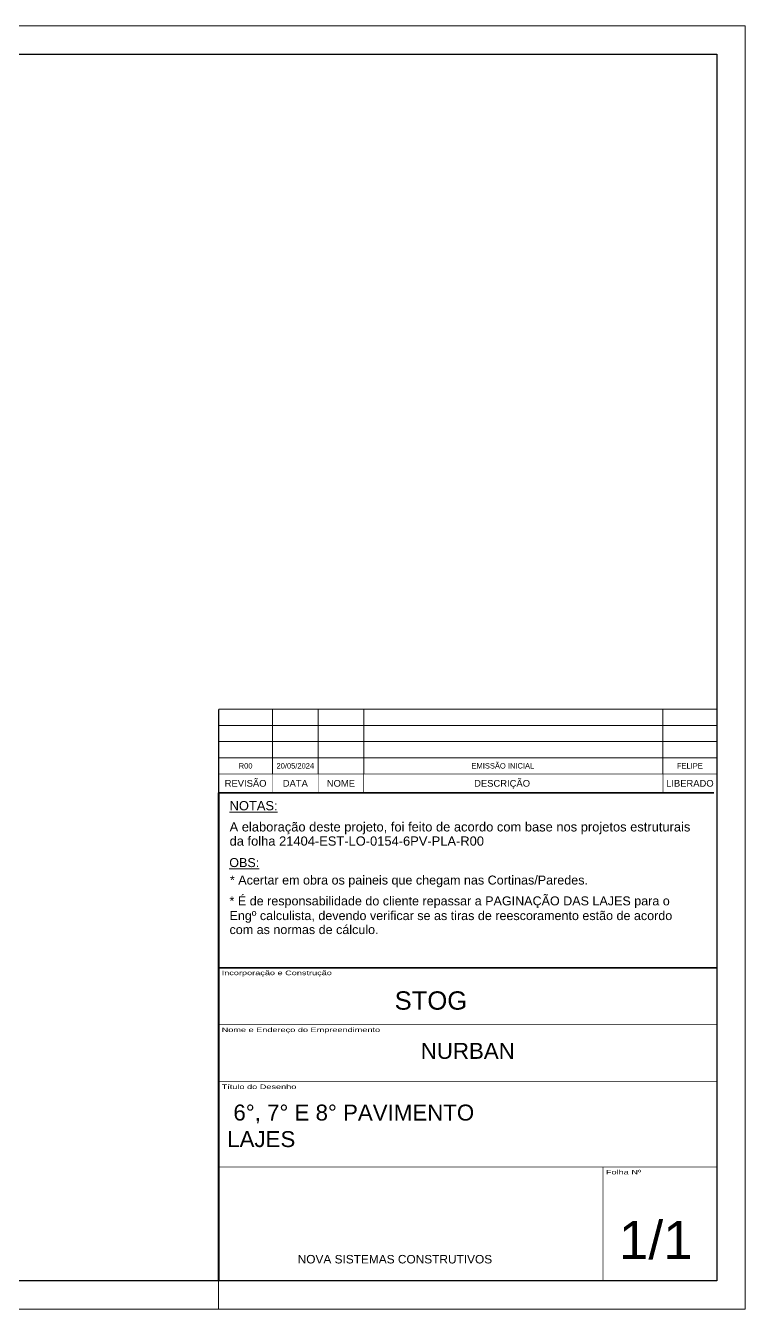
# Model space of a CAD drawing. Header units: millimetres. Extents: x 2319 to 6611, y 404 to 3152.
# Drawn here: x 5071 to 6611, y 404 to 3152 of the extents above; entities that cross this region are included whole.
import ezdxf
from ezdxf.enums import TextEntityAlignment as Align

# ---------------------------------------------------------------- set-up
doc = ezdxf.new("R2010")
doc.units = ezdxf.units.MM
for name, color, linetype, lineweight in [('CARIMBO', 255, 'Continuous', 9), ('FOLHA', 255, 'Continuous', 5), ('Folhas', 255, 'Continuous', 9)]:
    doc.layers.add(name, color=color, linetype=linetype, lineweight=lineweight)
doc.styles.add('ARIAL', font='arial.ttf')
doc.styles.add('Tecnologia', font='')
doc.styles.add('VERDANA', font='verdana.ttf', dxfattribs={"oblique": 15})
doc.styles.get('Tecnologia').set_extended_font_data('Forgotten Futurist')

# ---------------------------------------------------------------- blocks, each defined once
blk = doc.blocks.new('Carimbo Laje')
at = {"layer": 'CARIMBO', "color": 30}
for points, const_width in [([(124981.9, 144853.7), (123684.7, 144853.7), (123684.7, 144038.4)], 4.45), ([(123684.7, 144705.5), (124981.9, 144705.5)], 1.48), ([(123684.7, 144557.3), (124981.9, 144557.3)], 1.48), ([(123684.7, 144334.9), (124981.9, 144334.9)], 1.48), ([(124685.4, 144038.4), (124685.4, 144334.9)], 1.48), ([(123684.7, 144038.4), (124981.9, 144038.4)], 1.48)]:
    blk.add_lwpolyline(points, dxfattribs=dict(at, const_width=const_width))
at = {"color": 0, "linetype": 'Continuous', "ltscale": 5, "style": 'ARIAL'}
blk.add_text('NOVA SISTEMAS CONSTRUTIVOS', height=22.118, dxfattribs=at).set_placement((123890.4, 144083.7))
at = {"color": 7, "style": 'ARIAL'}
blk.add_attdef('INCORPORAÇÃO_E_CONTRUÇÃO', text='', height=45.7, dxfattribs=at).set_placement((124364.7, 144777.9), align=Align.MIDDLE_CENTER)
blk.add_attdef('NOME_DA_OBRA', text='', height=41.5, dxfattribs=at).set_placement((124333.3, 144616.6), align=Align.CENTER)
for tag, p in [('PAVIMENTO', (123706.9, 144455.9)), ('TIPO_DE_PROJETO', (123706.9, 144386.8))]:
    blk.add_attdef(tag, p, '', height=41.5, dxfattribs=at)
at = {"color": 7, "style": 'ARIAL', "oblique": 10}
blk.add_attdef('FOLHA_Nº', text='', height=111.2, dxfattribs=at).set_placement((124832.8, 144149.1), align=Align.CENTER)
at = {"layer": 'CARIMBO', "color": 7, "style": 'VERDANA'}
blk.add_attdef('ENDEREÇO', text='', height=14.8, dxfattribs=at).set_placement((124333.3, 144572.1), align=Align.CENTER)
at = {"layer": 'Folhas', "style": 'Tecnologia', "width": 1.5}
for s, p in [('Incorporação e Construção', (123692.5, 144846.3)), ('Nome e Endereço do Empreendimento', (123692.5, 144698.1)), ('Título do Desenho', (123692.5, 144549.8)), ('Folha Nº', (124693.1, 144327.5))]:
    blk.add_text(s, height=11.86, dxfattribs=at).set_placement(p, align=Align.TOP_LEFT)
blk = doc.blocks.new('Revisão Carimbo')
at = {"color": 30}
for p, q in [((0, 155), (925, 155)), ((100, 35), (100, 155)), ((184.66, 35), (184.66, 155)), ((269.32, 35), (269.32, 155)), ((825, 35), (825, 155)), ((0, 125), (925, 125)), ((0, 95), (925, 95)), ((0, 65), (925, 65))]:
    blk.add_line(p, q, dxfattribs=at)
for points, const_width in [([(0, 0), (0, 155)], 3), ([(0, 35), (925, 35)], 1), ([(100, 35), (100, 0)], 1), ([(184.66, 35), (184.66, 0)], 1), ([(269.32, 35), (269.32, 0)], 1), ([(825, 35), (825, 0)], 1), ([(0, 0), (920, 0)], 3)]:
    blk.add_lwpolyline(points, dxfattribs=dict(at, const_width=const_width))
at = {"color": 7, "style": 'ARIAL'}
for s, p in [('REVISÃO', (50, 17.5)), ('NOME', (226.99, 17.5)), ('DESCRIÇÃO', (526.27, 17.5)), ('LIBERADO', (875, 17.5)), ('DATA', (142.33, 17.5))]:
    blk.add_text(s, height=12.5, dxfattribs=at).set_placement(p, align=Align.MIDDLE_CENTER)
at = {"layer": 'CARIMBO', "color": 7, "style": 'ARIAL'}
for tag, p in [('REVISÃO_03', (50, 140)), ('DATA', (142.33, 140)), ('NOME', (226.99, 140)), ('LIBERADO', (875, 140)), ('REVISÃO_02', (50, 110)), ('DATA', (142.33, 110)), ('NOME', (226.99, 110)), ('LIBERADO', (875, 110)), ('REVISÃO_01', (50, 80)), ('DATA', (142.33, 80)), ('NOME', (226.99, 80)), ('LIBERADO', (875, 80)), ('REVISÃO_00', (50, 50)), ('DATA', (142.33, 50)), ('NOME', (226.99, 50)), ('LIBERADO', (875, 50))]:
    blk.add_attdef(tag, text='', height=10, dxfattribs=at).set_placement(p, align=Align.MIDDLE_CENTER)
for p in [(279.32, 140), (279.32, 110), (279.32, 80), (279.32, 50)]:
    blk.add_attdef('DESCRIÇÃO', text='', height=10, dxfattribs=at).set_placement(p, align=Align.MIDDLE_LEFT)

msp = doc.modelspace()

# ---------------------------------------------------------------- linework, layer by layer
at = {"color": 30}
for p, q in [((2471.37, 3091.24), (6549.85, 3091.24)), ((6549.85, 3091.24), (6549.85, 465.4)), ((6549.85, 465.4), (2471.37, 465.4))]:
    msp.add_line(p, q, dxfattribs=at)
at = {"layer": 'CARIMBO', "color": 30, "const_width": 3.65}
msp.add_lwpolyline([(5483.67, 1135.57), (5483.67, 1510.19)], dxfattribs=at)
at = {"layer": 'FOLHA'}
for p, q in [((2318.96, 3152.2), (6610.81, 3152.2)), ((6610.81, 3152.2), (6610.81, 404.44)), ((5482.98, 465.4), (5482.98, 404.44)), ((6610.81, 404.44), (2318.96, 404.44))]:
    msp.add_line(p, q, dxfattribs=at)

# ---------------------------------------------------------------- block references
at = {"layer": 'CARIMBO', "color": 1}
ref = msp.add_blockref('Revisão Carimbo', (5483.67, 1510.19), dxfattribs=dict(at, xscale=1.152505138133646, yscale=1.152505138133646, zscale=1.152505138133646))
ref.add_attrib('REVISÃO_00', 'R00', dxfattribs={"color": 1, "height": 11.525, "style": 'ARIAL'}).set_placement((5541.3, 1567.82), align=Align.MIDDLE_CENTER)
ref.add_attrib('DATA', '20/05/2024', dxfattribs={"color": 1, "height": 11.525, "style": 'ARIAL'}).set_placement((5647.71, 1567.82), align=Align.MIDDLE_CENTER)
ref.add_attrib('DESCRIÇÃO', '                                                 EMISSÃO INICIAL', dxfattribs={"color": 1, "height": 11.5251, "style": 'ARIAL'}).set_placement((5805.59, 1567.82), align=Align.MIDDLE_LEFT)
ref.add_attrib('LIBERADO', 'FELIPE', dxfattribs={"color": 1, "height": 11.525, "style": 'ARIAL'}).set_placement((6492.12, 1567.82), align=Align.MIDDLE_CENTER)
at = {"layer": 'CARIMBO', "linetype": 'ByBlock'}
ref = msp.add_blockref('Carimbo Laje', (-96174.57, -117921.83), dxfattribs=dict(at, xscale=0.8219144908905698, yscale=0.8219144908905698, zscale=0.8219144908905698))
ref.add_attrib('FOLHA_Nº', '  1/1', (6276.95, 511.89), dxfattribs={"layer": '0', "height": 81.442, "style": 'ARIAL'})
ref.add_attrib('TIPO_DE_PROJETO', 'LAJES', (5501.95, 751.75), dxfattribs={"layer": '0', "height": 34.118, "style": 'ARIAL'})
ref.add_attrib('PAVIMENTO', ' 6°, 7° E 8° PAVIMENTO', (5501.95, 808.59), dxfattribs={"layer": '0', "height": 34.1176, "style": 'ARIAL'})
ref.add_attrib('NOME_DA_OBRA', 'NURBAN', dxfattribs={"layer": '0', "height": 34.118, "style": 'ARIAL'}).set_placement((6016.76, 940.61), align=Align.CENTER)
ref.add_attrib('INCORPORAÇÃO_E_CONTRUÇÃO', 'STOG', dxfattribs={"layer": '0', "height": 39.265, "style": 'ARIAL'}).set_placement((5937.93, 1085.1), align=Align.TOP_CENTER)

# ---------------------------------------------------------------- texts
at = {"layer": 'CARIMBO', "style": 'ARIAL'}
for s, height, p in [('%%UNOTAS:', 19.751, (5507.08, 1472.67)), ('A elaboração deste projeto, foi feito de acordo com base nos projetos estruturais', 19.7506, (5507.08, 1427.35)), ('da folha 21404-EST-LO-0154-6PV-PLA-R00', 19.7506, (5507.08, 1396.97)), ('%%UOBS:', 19.202, (5506.33, 1351.12)), ('* Acertar em obra os paineis que chegam nas Cortinas/Paredes.', 19.2019, (5507.68, 1313.71)), ('* É de responsabilidade do cliente repassar a PAGINAÇÃO DAS LAJES para o', 19.2019, (5506.86, 1269.12)), ('Engº calculista, devendo verificar se as tiras de reescoramento estão de acordo', 19.2019, (5506.86, 1237.65)), ('com as normas de cálculo.', 19.2019, (5506.86, 1207.7))]:
    msp.add_text(s, height=height, dxfattribs=at).set_placement(p)

doc.saveas('drawing.dxf')
